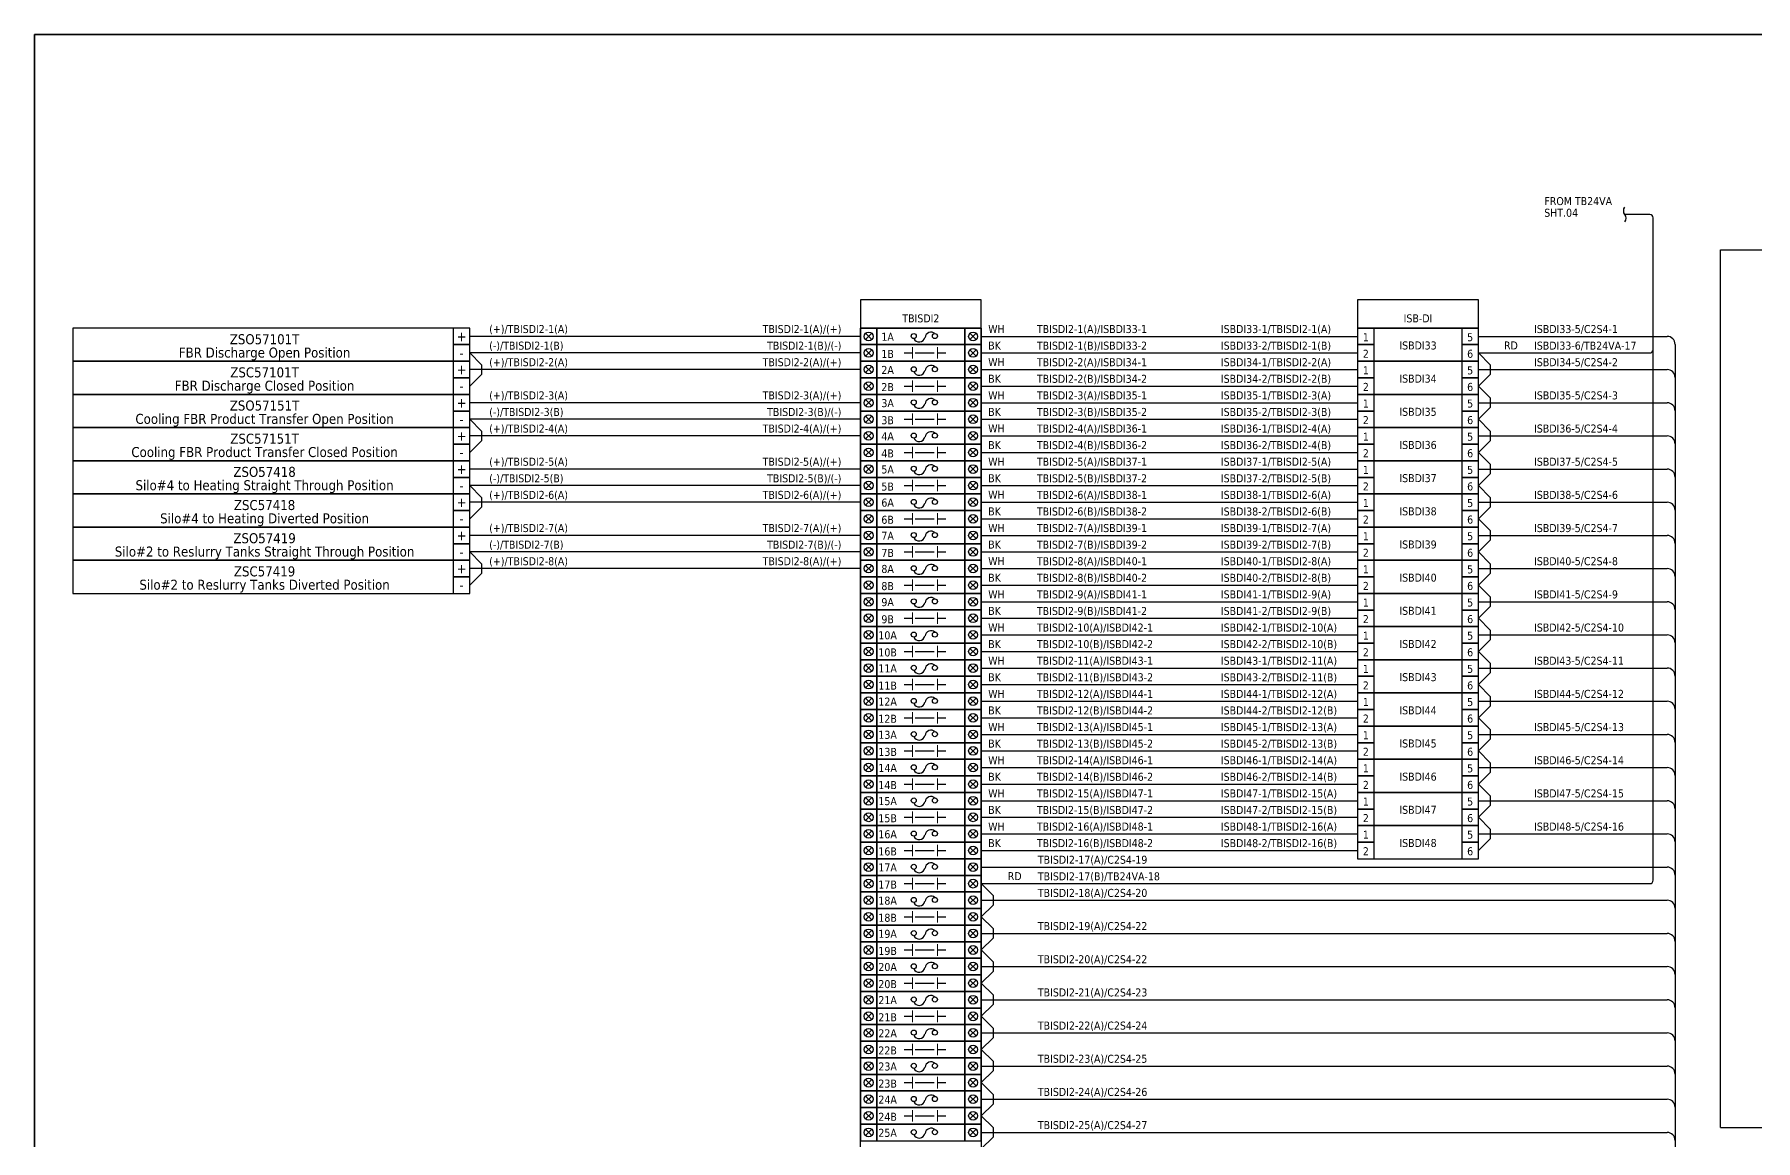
# Model space of a CAD drawing. Header units: millimetres. Extents: x 0 to 1792788, y -13 to 262234.
# Drawn here: x 792796 to 858367, y 118815 to 160934 of the extents above; entities that cross this region are included whole.
import ezdxf
from ezdxf.enums import TextEntityAlignment as Align

# ---------------------------------------------------------------- set-up
doc = ezdxf.new("R2010")
doc.units = ezdxf.units.MM
for name, color, linetype, lineweight in [('ASHADE', 7, 'Continuous', 25), ('HELPPOINT', 7, 'Continuous', 25), ('power', 7, 'Continuous', 25)]:
    doc.layers.add(name, color=color, linetype=linetype, lineweight=lineweight)
doc.styles.add('Tahoma', font='')
doc.styles.get('Tahoma').set_extended_font_data('Tahoma')

# ---------------------------------------------------------------- blocks, each defined once
blk = doc.blocks.new('TPA')
at = {"layer": 'HELPPOINT', "color": 4, "lineweight": 35, "ltscale": 25.4}
for p, q in [((14292753, 12749437), (14292753, 12827491)), ((14292753, 12827491), (14405128, 12827491)), ((14292753, 12749437), (14292753, 12827491)), ((14292753, 12827491), (14405128, 12827491))]:
    blk.add_line(p, q, dxfattribs=at)
blk = doc.blocks.new('ISBDI')
at = {"color": 2, "ltscale": 25.4}
for points in [[(15670445, 12592788), (15671077, 12592788), (15671077, 12593420), (15670445, 12593420)], [(15670445, 12592157), (15675051, 12592157), (15675051, 12593420), (15670445, 12593420)], [(15674420, 12592788), (15675051, 12592788), (15675051, 12593420), (15674420, 12593420)], [(15670445, 12592157), (15671077, 12592157), (15671077, 12592788), (15670445, 12592788)], [(15674420, 12592157), (15675051, 12592157), (15675051, 12592788), (15674420, 12592788)]]:
    blk.add_lwpolyline(points, close=True, dxfattribs=at)
at = {"color": 7, "style": 'Tahoma'}
for s, p in [('1', (15670761, 12593073)), ('5', (15674735, 12593073)), ('2', (15670761, 12592442)), ('6', (15674735, 12592442))]:
    blk.add_text(s, height=305, dxfattribs=at).set_placement(p, align=Align.MIDDLE_CENTER)

msp = doc.modelspace()

# ---------------------------------------------------------------- linework, layer by layer
at = {"color": 1, "ltscale": 25.4}
for p, q in [((854337, 154079), (853391, 154079)), ((854464, 128725), (854464, 153952)), ((824697, 149555), (824462, 149320)), ((824462, 149555), (824697, 149320)), ((828436, 149555), (828671, 149320)), ((828671, 149555), (828436, 149320)), ((824697, 148292), (824462, 148057)), ((824462, 148292), (824697, 148057)), ((828436, 148292), (828671, 148057)), ((828671, 148292), (828436, 148057)), ((847809, 148806), (848256, 148359)), ((847809, 148806), (854337, 148806)), ((848256, 148359), (848256, 147989)), ((847809, 147543), (848256, 147989)), ((847809, 147543), (848256, 147096)), ((824697, 147029), (824462, 146794)), ((824462, 147029), (824697, 146794)), ((828436, 147029), (828671, 146794)), ((828671, 147029), (828436, 146794)), ((848256, 147096), (848256, 146726)), ((847809, 146280), (848256, 146726)), ((847809, 146280), (848256, 145833)), ((824697, 145766), (824462, 145531)), ((824462, 145766), (824697, 145531)), ((828436, 145766), (828671, 145531)), ((828671, 145766), (828436, 145531)), ((848256, 145833), (848256, 145463)), ((847809, 145017), (848256, 145463)), ((847809, 145017), (848256, 144570)), ((824697, 144503), (824462, 144268)), ((824462, 144503), (824697, 144268)), ((828436, 144503), (828671, 144268)), ((828671, 144503), (828436, 144268)), ((848256, 144570), (848256, 144200)), ((847809, 143754), (848256, 144200)), ((847809, 143754), (848256, 143307)), ((824697, 143240), (824462, 143005)), ((824462, 143240), (824697, 143005)), ((828436, 143240), (828671, 143005)), ((828671, 143240), (828436, 143005)), ((848256, 143307), (848256, 142937)), ((847809, 142491), (848256, 142937)), ((847809, 142491), (848256, 142044)), ((824697, 141977), (824462, 141742)), ((824462, 141977), (824697, 141742)), ((828436, 141977), (828671, 141742)), ((828671, 141977), (828436, 141742)), ((847809, 141228), (848256, 141674)), ((848256, 142044), (848256, 141674)), ((847809, 141228), (848256, 140781)), ((824697, 140714), (824462, 140479)), ((824462, 140714), (824697, 140479)), ((828436, 140714), (828671, 140479)), ((828671, 140714), (828436, 140479)), ((847809, 139965), (848256, 140411)), ((848256, 140781), (848256, 140411)), ((847809, 139965), (848256, 139518)), ((824697, 139451), (824462, 139216)), ((824462, 139451), (824697, 139216)), ((828436, 139451), (828671, 139216)), ((828671, 139451), (828436, 139216)), ((847809, 138702), (848256, 139148)), ((848256, 139518), (848256, 139148)), ((847809, 138702), (848256, 138255)), ((824697, 138188), (824462, 137953)), ((824462, 138188), (824697, 137953)), ((828436, 138188), (828671, 137953)), ((828671, 138188), (828436, 137953)), ((847809, 137439), (848256, 137885)), ((848256, 138255), (848256, 137885)), ((847809, 137439), (848256, 136992)), ((824697, 136925), (824462, 136690)), ((824462, 136925), (824697, 136690)), ((828436, 136925), (828671, 136690)), ((828671, 136925), (828436, 136690)), ((847809, 136176), (848256, 136622)), ((848256, 136992), (848256, 136622)), ((847809, 136176), (848256, 135729)), ((824697, 135662), (824462, 135427)), ((824462, 135662), (824697, 135427)), ((828436, 135662), (828671, 135427)), ((828671, 135662), (828436, 135427)), ((847809, 134913), (848256, 135359)), ((848256, 135729), (848256, 135359)), ((847809, 134913), (848256, 134466)), ((848256, 134466), (848256, 134096)), ((824697, 134399), (824462, 134164)), ((824462, 134399), (824697, 134164)), ((828436, 134399), (828671, 134164)), ((828671, 134399), (828436, 134164)), ((847809, 133650), (848256, 134096)), ((824697, 133136), (824462, 132901)), ((824462, 133136), (824697, 132901)), ((828436, 133136), (828671, 132901)), ((828671, 133136), (828436, 132901)), ((847809, 133650), (848256, 133203)), ((848256, 133203), (848256, 132833)), ((847809, 132387), (848256, 132833)), ((824697, 131873), (824462, 131638)), ((824462, 131873), (824697, 131638)), ((828436, 131873), (828671, 131638)), ((828671, 131873), (828436, 131638)), ((847809, 132387), (848256, 131940)), ((848256, 131940), (848256, 131570)), ((847809, 131124), (848256, 131570)), ((824697, 130610), (824462, 130375)), ((824462, 130610), (824697, 130375)), ((828436, 130610), (828671, 130375)), ((828671, 130610), (828436, 130375)), ((847809, 131124), (848256, 130677)), ((848256, 130677), (848256, 130307)), ((847809, 129861), (848256, 130307)), ((824697, 129347), (824462, 129112)), ((824462, 129347), (824697, 129112)), ((828436, 129347), (828671, 129112)), ((828671, 129347), (828436, 129112)), ((828869, 128598), (829316, 128151)), ((828869, 128598), (854337, 128598)), ((824697, 128084), (824462, 127849)), ((824462, 128084), (824697, 127849)), ((828436, 128084), (828671, 127849)), ((828671, 128084), (828436, 127849)), ((829316, 128151), (829316, 127782)), ((828869, 127335), (829316, 127782)), ((828869, 127335), (829316, 126888)), ((824697, 126821), (824462, 126586)), ((824462, 126821), (824697, 126586)), ((828436, 126821), (828671, 126586)), ((828671, 126821), (828436, 126586)), ((829316, 126888), (829316, 126519)), ((828869, 126072), (829316, 126519)), ((828869, 126072), (829316, 125625)), ((824697, 125558), (824462, 125323)), ((824462, 125558), (824697, 125323)), ((828436, 125558), (828671, 125323)), ((828671, 125558), (828436, 125323)), ((828869, 124809), (829316, 125256)), ((829316, 125625), (829316, 125256)), ((828869, 124809), (829316, 124363)), ((824697, 124295), (824462, 124060)), ((824462, 124295), (824697, 124060)), ((828436, 124295), (828671, 124060)), ((828671, 124295), (828436, 124060)), ((828869, 123546), (829316, 123993)), ((829316, 124363), (829316, 123993)), ((828869, 123546), (829316, 123100)), ((824697, 123032), (824462, 122797)), ((824462, 123032), (824697, 122797)), ((828436, 123032), (828671, 122797)), ((828671, 123032), (828436, 122797)), ((828869, 122283), (829316, 122730)), ((829316, 123100), (829316, 122730)), ((828869, 122283), (829316, 121837)), ((824697, 121769), (824462, 121534)), ((824462, 121769), (824697, 121534)), ((828436, 121769), (828671, 121534)), ((828671, 121769), (828436, 121534)), ((828869, 121020), (829316, 121467)), ((829316, 121837), (829316, 121467)), ((828869, 121020), (829316, 120574)), ((824697, 120506), (824462, 120271)), ((824462, 120506), (824697, 120271)), ((828436, 120506), (828671, 120271)), ((828671, 120506), (828436, 120271)), ((828869, 119757), (829316, 120204)), ((829316, 120574), (829316, 120204)), ((828869, 119757), (829316, 119311)), ((824697, 119243), (824462, 119008)), ((824462, 119243), (824697, 119008)), ((828436, 119243), (828671, 119008)), ((828671, 119243), (828436, 119008)), ((828869, 118494), (829316, 118941)), ((829316, 119311), (829316, 118941))]:
    msp.add_line(p, q, dxfattribs=at)
at = {"color": 4, "ltscale": 25.4}
for p, q in [((824264, 149437), (809379, 149437)), ((828869, 149437), (843203, 149437)), ((847809, 149437), (854998, 149437)), ((855303, 149132), (855303, 107008)), ((824264, 148174), (809379, 148174)), ((828869, 148174), (843203, 148174)), ((847809, 148174), (854998, 148174)), ((824264, 146911), (809379, 146911)), ((828869, 146911), (843203, 146911)), ((847809, 146911), (854998, 146911)), ((824264, 145648), (809379, 145648)), ((828869, 145648), (843203, 145648)), ((847809, 145648), (854998, 145648)), ((824264, 144385), (809379, 144385)), ((828869, 144385), (843203, 144385)), ((847809, 144385), (854998, 144385)), ((824264, 143122), (809379, 143122)), ((828869, 143122), (843203, 143122)), ((847809, 143122), (854998, 143122)), ((824264, 141859), (809379, 141859)), ((828869, 141859), (843203, 141859)), ((847809, 141859), (854998, 141859)), ((824264, 140596), (809379, 140596)), ((828869, 140596), (843203, 140596)), ((847809, 140596), (854998, 140596)), ((828869, 139333), (843203, 139333)), ((847809, 139333), (854998, 139333)), ((828869, 138070), (843203, 138070)), ((847809, 138070), (854998, 138070)), ((828869, 136807), (843203, 136807)), ((847809, 136807), (854998, 136807)), ((828869, 135544), (843203, 135544)), ((847809, 135544), (854998, 135544)), ((828869, 134281), (843203, 134281)), ((847809, 134281), (854998, 134281)), ((828869, 133018), (843203, 133018)), ((847809, 133018), (854998, 133018)), ((828869, 131755), (843203, 131755)), ((847809, 131755), (854998, 131755)), ((828869, 130492), (843203, 130492)), ((847809, 130492), (854998, 130492)), ((828869, 129229), (854998, 129229)), ((828869, 127966), (854998, 127966)), ((828869, 126704), (854998, 126704)), ((828869, 125441), (854998, 125441)), ((828869, 124178), (854998, 124178)), ((828869, 122915), (854998, 122915)), ((828869, 121652), (854998, 121652)), ((828869, 120389), (854998, 120389)), ((828869, 119126), (854998, 119126))]:
    msp.add_line(p, q, dxfattribs=at)
at = {"color": 7, "ltscale": 25.4}
for p, q in [((824697, 148923), (824462, 148688)), ((824462, 148923), (824697, 148688)), ((828436, 148923), (828671, 148688)), ((828671, 148923), (828436, 148688)), ((824264, 148806), (809379, 148806)), ((809379, 148806), (809825, 148359)), ((809825, 148359), (809825, 147989)), ((825930, 148806), (826249, 148806)), ((826349, 148806), (827075, 148806)), ((827203, 148806), (827521, 148806)), ((828869, 148806), (843203, 148806)), ((809379, 147543), (809825, 147989)), ((824697, 147660), (824462, 147425)), ((824462, 147660), (824697, 147425)), ((825930, 147543), (826249, 147543)), ((826349, 147543), (827075, 147543)), ((827203, 147543), (827521, 147543)), ((828436, 147660), (828671, 147425)), ((828671, 147660), (828436, 147425)), ((828869, 147543), (843203, 147543)), ((824264, 146280), (809379, 146280)), ((809379, 146280), (809825, 145833)), ((824697, 146397), (824462, 146162)), ((824462, 146397), (824697, 146162)), ((825930, 146280), (826249, 146280)), ((826349, 146280), (827075, 146280)), ((827203, 146280), (827521, 146280)), ((828436, 146397), (828671, 146162)), ((828671, 146397), (828436, 146162)), ((828869, 146280), (843203, 146280)), ((809825, 145833), (809825, 145463)), ((809379, 145017), (809825, 145463)), ((824697, 145134), (824462, 144899)), ((824462, 145134), (824697, 144899)), ((825930, 145017), (826249, 145017)), ((826349, 145017), (827075, 145017)), ((827203, 145017), (827521, 145017)), ((828436, 145134), (828671, 144899)), ((828671, 145134), (828436, 144899)), ((828869, 145017), (843203, 145017)), ((824264, 143754), (809379, 143754)), ((809379, 143754), (809825, 143307)), ((824697, 143871), (824462, 143636)), ((824462, 143871), (824697, 143636)), ((825930, 143754), (826249, 143754)), ((826349, 143754), (827075, 143754)), ((827203, 143754), (827521, 143754)), ((828436, 143871), (828671, 143636)), ((828671, 143871), (828436, 143636)), ((828869, 143754), (843203, 143754)), ((809825, 143307), (809825, 142937)), ((809379, 142491), (809825, 142937)), ((824697, 142608), (824462, 142373)), ((824462, 142608), (824697, 142373)), ((825930, 142491), (826249, 142491)), ((826349, 142491), (827075, 142491)), ((827203, 142491), (827521, 142491)), ((828436, 142608), (828671, 142373)), ((828671, 142608), (828436, 142373)), ((828869, 142491), (843203, 142491)), ((824264, 141228), (809379, 141228)), ((809379, 141228), (809825, 140781)), ((824697, 141345), (824462, 141110)), ((824462, 141345), (824697, 141110)), ((825930, 141228), (826249, 141228)), ((826349, 141228), (827075, 141228)), ((827203, 141228), (827521, 141228)), ((828436, 141345), (828671, 141110)), ((828671, 141345), (828436, 141110)), ((828869, 141228), (843203, 141228)), ((809379, 139965), (809825, 140411)), ((809825, 140781), (809825, 140411)), ((824697, 140082), (824462, 139847)), ((824462, 140082), (824697, 139847)), ((825930, 139965), (826249, 139965)), ((826349, 139965), (827075, 139965)), ((827203, 139965), (827521, 139965)), ((828436, 140082), (828671, 139847)), ((828671, 140082), (828436, 139847)), ((828869, 139965), (843203, 139965)), ((824697, 138819), (824462, 138584)), ((824462, 138819), (824697, 138584)), ((825930, 138702), (826249, 138702)), ((826349, 138702), (827075, 138702)), ((827203, 138702), (827521, 138702)), ((828436, 138819), (828671, 138584)), ((828671, 138819), (828436, 138584)), ((828869, 138702), (843203, 138702)), ((824697, 137556), (824462, 137321)), ((824462, 137556), (824697, 137321)), ((825930, 137439), (826249, 137439)), ((826349, 137439), (827075, 137439)), ((827203, 137439), (827521, 137439)), ((828436, 137556), (828671, 137321)), ((828671, 137556), (828436, 137321)), ((828869, 137439), (843203, 137439)), ((824697, 136293), (824462, 136058)), ((824462, 136293), (824697, 136058)), ((825930, 136176), (826249, 136176)), ((826349, 136176), (827075, 136176)), ((827203, 136176), (827521, 136176)), ((828436, 136293), (828671, 136058)), ((828671, 136293), (828436, 136058)), ((828869, 136176), (843203, 136176)), ((824697, 135030), (824462, 134795)), ((824462, 135030), (824697, 134795)), ((825930, 134913), (826249, 134913)), ((826349, 134913), (827075, 134913)), ((827203, 134913), (827521, 134913)), ((828436, 135030), (828671, 134795)), ((828671, 135030), (828436, 134795)), ((828869, 134913), (843203, 134913)), ((824697, 133767), (824462, 133532)), ((824462, 133767), (824697, 133532)), ((828436, 133767), (828671, 133532)), ((828671, 133767), (828436, 133532)), ((825930, 133650), (826249, 133650)), ((826349, 133650), (827075, 133650)), ((827203, 133650), (827521, 133650)), ((828869, 133650), (843203, 133650)), ((824697, 132504), (824462, 132269)), ((824462, 132504), (824697, 132269)), ((828436, 132504), (828671, 132269)), ((828671, 132504), (828436, 132269)), ((825930, 132387), (826249, 132387)), ((826349, 132387), (827075, 132387)), ((827203, 132387), (827521, 132387)), ((828869, 132387), (843203, 132387)), ((824697, 131241), (824462, 131006)), ((824462, 131241), (824697, 131006)), ((828436, 131241), (828671, 131006)), ((828671, 131241), (828436, 131006)), ((825930, 131124), (826249, 131124)), ((826349, 131124), (827075, 131124)), ((827203, 131124), (827521, 131124)), ((828869, 131124), (843203, 131124)), ((824697, 129978), (824462, 129743)), ((824462, 129978), (824697, 129743)), ((825930, 129861), (826249, 129861)), ((826349, 129861), (827075, 129861)), ((827203, 129861), (827521, 129861)), ((828436, 129978), (828671, 129743)), ((828671, 129978), (828436, 129743)), ((828869, 129861), (843203, 129861)), ((824697, 128715), (824462, 128480)), ((824462, 128715), (824697, 128480)), ((825930, 128598), (826249, 128598)), ((826349, 128598), (827075, 128598)), ((827203, 128598), (827521, 128598)), ((828436, 128715), (828671, 128480)), ((828671, 128715), (828436, 128480)), ((824697, 127452), (824462, 127218)), ((824462, 127452), (824697, 127218)), ((825930, 127335), (826249, 127335)), ((826349, 127335), (827075, 127335)), ((827203, 127335), (827521, 127335)), ((828436, 127452), (828671, 127218)), ((828671, 127452), (828436, 127218)), ((824697, 126190), (824462, 125955)), ((824462, 126190), (824697, 125955)), ((825930, 126072), (826249, 126072)), ((826349, 126072), (827075, 126072)), ((827203, 126072), (827521, 126072)), ((828436, 126190), (828671, 125955)), ((828671, 126190), (828436, 125955)), ((824697, 124927), (824462, 124692)), ((824462, 124927), (824697, 124692)), ((825930, 124809), (826249, 124809)), ((826349, 124809), (827075, 124809)), ((827203, 124809), (827521, 124809)), ((828436, 124927), (828671, 124692)), ((828671, 124927), (828436, 124692)), ((824697, 123664), (824462, 123429)), ((824462, 123664), (824697, 123429)), ((825930, 123546), (826249, 123546)), ((826349, 123546), (827075, 123546)), ((827203, 123546), (827521, 123546)), ((828436, 123664), (828671, 123429)), ((828671, 123664), (828436, 123429)), ((824697, 122401), (824462, 122166)), ((824462, 122401), (824697, 122166)), ((825930, 122283), (826249, 122283)), ((826349, 122283), (827075, 122283)), ((827203, 122283), (827521, 122283)), ((828436, 122401), (828671, 122166)), ((828671, 122401), (828436, 122166)), ((824697, 121138), (824462, 120903)), ((824462, 121138), (824697, 120903)), ((825930, 121020), (826249, 121020)), ((826349, 121020), (827075, 121020)), ((827203, 121020), (827521, 121020)), ((828436, 121138), (828671, 120903)), ((828671, 121138), (828436, 120903)), ((824697, 119875), (824462, 119640)), ((824462, 119875), (824697, 119640)), ((825930, 119757), (826249, 119757)), ((826349, 119757), (827075, 119757)), ((827203, 119757), (827521, 119757)), ((828436, 119875), (828671, 119640)), ((828671, 119875), (828436, 119640))]:
    msp.add_line(p, q, dxfattribs=at)
at = {"color": 7, "lineweight": 9, "ltscale": 25.4}
for p, q in [((826249, 148589), (826249, 149022)), ((827203, 148589), (827203, 149022)), ((826249, 147326), (826249, 147759)), ((827203, 147326), (827203, 147759)), ((826249, 146063), (826249, 146496)), ((827203, 146063), (827203, 146496)), ((826249, 144800), (826249, 145233)), ((827203, 144800), (827203, 145233)), ((826249, 143537), (826249, 143970)), ((827203, 143537), (827203, 143970)), ((826249, 142274), (826249, 142707)), ((827203, 142274), (827203, 142707)), ((826249, 141011), (826249, 141444)), ((827203, 141011), (827203, 141444)), ((826249, 139748), (826249, 140181)), ((827203, 139748), (827203, 140181)), ((826249, 138485), (826249, 138919)), ((827203, 138485), (827203, 138919)), ((826249, 137222), (826249, 137656)), ((827203, 137222), (827203, 137656)), ((826249, 135959), (826249, 136393)), ((827203, 135959), (827203, 136393)), ((826249, 134696), (826249, 135130)), ((827203, 134696), (827203, 135130)), ((826249, 133433), (826249, 133867)), ((827203, 133433), (827203, 133867)), ((826249, 132170), (826249, 132604)), ((827203, 132170), (827203, 132604)), ((826249, 130907), (826249, 131341)), ((827203, 130907), (827203, 131341)), ((826249, 129644), (826249, 130078)), ((827203, 129644), (827203, 130078)), ((826249, 128381), (826249, 128815)), ((827203, 128381), (827203, 128815)), ((826249, 127118), (826249, 127552)), ((827203, 127118), (827203, 127552)), ((826249, 125855), (826249, 126289)), ((827203, 125855), (827203, 126289)), ((826249, 124592), (826249, 125026)), ((827203, 124592), (827203, 125026)), ((826249, 123329), (826249, 123763)), ((827203, 123329), (827203, 123763)), ((826249, 122066), (826249, 122500)), ((827203, 122066), (827203, 122500)), ((826249, 120803), (826249, 121237)), ((827203, 120803), (827203, 121237)), ((826249, 119540), (826249, 119974)), ((827203, 119540), (827203, 119974))]:
    msp.add_line(p, q, dxfattribs=at)
at = {"color": 1, "ltscale": 25.4}
msp.add_lwpolyline([(853391, 153797, 0.351), (853391, 154079, -0.351), (853391, 154360, 2.081666)], format="xyb", dxfattribs=at)
at = {"color": 4, "ltscale": 25.4}
for points in [[(824264, 149753), (828869, 149753), (828869, 150832), (824264, 150832)], [(843203, 149753), (847809, 149753), (847809, 150832), (843203, 150832)]]:
    msp.add_lwpolyline(points, close=True, dxfattribs=at)
at = {"color": 2, "ltscale": 25.4}
for points in [[(794258, 148490), (809379, 148490), (809379, 149753), (794258, 149753)], [(794258, 147227), (809379, 147227), (809379, 148490), (794258, 148490)], [(794258, 145964), (809379, 145964), (809379, 147227), (794258, 147227)], [(794258, 144701), (809379, 144701), (809379, 145964), (794258, 145964)], [(794258, 143438), (809379, 143438), (809379, 144701), (794258, 144701)], [(794258, 142175), (809379, 142175), (809379, 143438), (794258, 143438)], [(794258, 140912), (809379, 140912), (809379, 142175), (794258, 142175)], [(794258, 139649), (809379, 139649), (809379, 140912), (794258, 140912)]]:
    msp.add_lwpolyline(points, close=True, dxfattribs=at)
at = {"color": 1, "ltscale": 25.4}
for points in [[(808747, 149121), (809379, 149121), (809379, 149753), (808747, 149753)], [(824264, 149121), (824895, 149121), (824895, 149753), (824264, 149753)], [(824895, 149121), (828238, 149121), (828238, 149753), (824895, 149753)], [(828238, 149121), (828869, 149121), (828869, 149753), (828238, 149753)], [(808747, 147858), (809379, 147858), (809379, 148490), (808747, 148490)], [(824264, 147858), (824895, 147858), (824895, 148490), (824264, 148490)], [(824895, 147858), (828238, 147858), (828238, 148490), (824895, 148490)], [(828238, 147858), (828869, 147858), (828869, 148490), (828238, 148490)], [(808747, 146595), (809379, 146595), (809379, 147227), (808747, 147227)], [(824264, 146595), (824895, 146595), (824895, 147227), (824264, 147227)], [(824895, 146595), (828238, 146595), (828238, 147227), (824895, 147227)], [(828238, 146595), (828869, 146595), (828869, 147227), (828238, 147227)], [(808747, 145332), (809379, 145332), (809379, 145964), (808747, 145964)], [(824264, 145332), (824895, 145332), (824895, 145964), (824264, 145964)], [(824895, 145332), (828238, 145332), (828238, 145964), (824895, 145964)], [(828238, 145332), (828869, 145332), (828869, 145964), (828238, 145964)], [(808747, 144069), (809379, 144069), (809379, 144701), (808747, 144701)], [(824264, 144069), (824895, 144069), (824895, 144701), (824264, 144701)], [(824895, 144069), (828238, 144069), (828238, 144701), (824895, 144701)], [(828238, 144069), (828869, 144069), (828869, 144701), (828238, 144701)], [(808747, 142806), (809379, 142806), (809379, 143438), (808747, 143438)], [(824264, 142806), (824895, 142806), (824895, 143438), (824264, 143438)], [(824895, 142806), (828238, 142806), (828238, 143438), (824895, 143438)], [(828238, 142806), (828869, 142806), (828869, 143438), (828238, 143438)], [(808747, 141543), (809379, 141543), (809379, 142175), (808747, 142175)], [(824264, 141543), (824895, 141543), (824895, 142175), (824264, 142175)], [(824895, 141543), (828238, 141543), (828238, 142175), (824895, 142175)], [(828238, 141543), (828869, 141543), (828869, 142175), (828238, 142175)], [(808747, 140281), (809379, 140281), (809379, 140912), (808747, 140912)], [(824264, 140281), (824895, 140281), (824895, 140912), (824264, 140912)], [(824895, 140281), (828238, 140281), (828238, 140912), (824895, 140912)], [(828238, 140281), (828869, 140281), (828869, 140912), (828238, 140912)], [(824264, 139018), (824895, 139018), (824895, 139649), (824264, 139649)], [(824895, 139018), (828238, 139018), (828238, 139649), (824895, 139649)], [(828238, 139018), (828869, 139018), (828869, 139649), (828238, 139649)], [(824264, 137755), (824895, 137755), (824895, 138386), (824264, 138386)], [(824895, 137755), (828238, 137755), (828238, 138386), (824895, 138386)], [(828238, 137755), (828869, 137755), (828869, 138386), (828238, 138386)], [(824264, 136492), (824895, 136492), (824895, 137123), (824264, 137123)], [(824895, 136492), (828238, 136492), (828238, 137123), (824895, 137123)], [(828238, 136492), (828869, 136492), (828869, 137123), (828238, 137123)], [(824264, 135229), (824895, 135229), (824895, 135860), (824264, 135860)], [(824895, 135229), (828238, 135229), (828238, 135860), (824895, 135860)], [(828238, 135229), (828869, 135229), (828869, 135860), (828238, 135860)], [(824264, 133966), (824895, 133966), (824895, 134597), (824264, 134597)], [(824895, 133966), (828238, 133966), (828238, 134597), (824895, 134597)], [(828238, 133966), (828869, 133966), (828869, 134597), (828238, 134597)], [(824264, 132703), (824895, 132703), (824895, 133334), (824264, 133334)], [(824895, 132703), (828238, 132703), (828238, 133334), (824895, 133334)], [(828238, 132703), (828869, 132703), (828869, 133334), (828238, 133334)], [(824264, 131440), (824895, 131440), (824895, 132071), (824264, 132071)], [(824895, 131440), (828238, 131440), (828238, 132071), (824895, 132071)], [(828238, 131440), (828869, 131440), (828869, 132071), (828238, 132071)], [(824264, 130177), (824895, 130177), (824895, 130808), (824264, 130808)], [(824895, 130177), (828238, 130177), (828238, 130808), (824895, 130808)], [(828238, 130177), (828869, 130177), (828869, 130808), (828238, 130808)], [(824264, 128914), (824895, 128914), (824895, 129545), (824264, 129545)], [(824895, 128914), (828238, 128914), (828238, 129545), (824895, 129545)], [(828238, 128914), (828869, 128914), (828869, 129545), (828238, 129545)], [(824264, 127651), (824895, 127651), (824895, 128282), (824264, 128282)], [(824895, 127651), (828238, 127651), (828238, 128282), (824895, 128282)], [(828238, 127651), (828869, 127651), (828869, 128282), (828238, 128282)], [(824264, 126388), (824895, 126388), (824895, 127019), (824264, 127019)], [(824895, 126388), (828238, 126388), (828238, 127019), (824895, 127019)], [(828238, 126388), (828869, 126388), (828869, 127019), (828238, 127019)], [(824264, 125125), (824895, 125125), (824895, 125756), (824264, 125756)], [(824895, 125125), (828238, 125125), (828238, 125756), (824895, 125756)], [(828238, 125125), (828869, 125125), (828869, 125756), (828238, 125756)], [(824264, 123862), (824895, 123862), (824895, 124493), (824264, 124493)], [(824895, 123862), (828238, 123862), (828238, 124493), (824895, 124493)], [(828238, 123862), (828869, 123862), (828869, 124493), (828238, 124493)], [(824264, 122599), (824895, 122599), (824895, 123230), (824264, 123230)], [(824895, 122599), (828238, 122599), (828238, 123230), (824895, 123230)], [(828238, 122599), (828869, 122599), (828869, 123230), (828238, 123230)], [(824264, 121336), (824895, 121336), (824895, 121967), (824264, 121967)], [(824895, 121336), (828238, 121336), (828238, 121967), (824895, 121967)], [(828238, 121336), (828869, 121336), (828869, 121967), (828238, 121967)], [(824264, 120073), (824895, 120073), (824895, 120704), (824264, 120704)], [(824895, 120073), (828238, 120073), (828238, 120704), (824895, 120704)], [(828238, 120073), (828869, 120073), (828869, 120704), (828238, 120704)], [(824264, 118810), (824895, 118810), (824895, 119441), (824264, 119441)], [(824895, 118810), (828238, 118810), (828238, 119441), (824895, 119441)], [(828238, 118810), (828869, 118810), (828869, 119441), (828238, 119441)]]:
    msp.add_lwpolyline(points, close=True, dxfattribs=at)
at = {"color": 7, "lineweight": 30, "ltscale": 25.4}
for points in [[(824264, 149753), (828869, 149753), (828869, 148490), (824264, 148490), (824264, 149753)], [(824264, 148490), (828869, 148490), (828869, 147227), (824264, 147227), (824264, 148490)], [(824264, 147227), (828869, 147227), (828869, 145964), (824264, 145964), (824264, 147227)], [(824264, 145964), (828869, 145964), (828869, 144701), (824264, 144701), (824264, 145964)], [(824264, 144701), (828869, 144701), (828869, 143438), (824264, 143438), (824264, 144701)], [(824264, 143438), (828869, 143438), (828869, 142175), (824264, 142175), (824264, 143438)], [(824264, 142175), (828869, 142175), (828869, 140912), (824264, 140912), (824264, 142175)], [(824264, 140912), (828869, 140912), (828869, 139649), (824264, 139649), (824264, 140912)], [(824264, 139649), (828869, 139649), (828869, 138386), (824264, 138386), (824264, 139649)], [(824264, 138386), (828869, 138386), (828869, 137123), (824264, 137123), (824264, 138386)], [(824264, 137123), (828869, 137123), (828869, 135860), (824264, 135860), (824264, 137123)], [(824264, 135860), (828869, 135860), (828869, 134597), (824264, 134597), (824264, 135860)], [(824264, 134597), (828869, 134597), (828869, 133334), (824264, 133334), (824264, 134597)], [(824264, 133334), (828869, 133334), (828869, 132071), (824264, 132071), (824264, 133334)], [(824264, 132071), (828869, 132071), (828869, 130808), (824264, 130808), (824264, 132071)], [(824264, 130808), (828869, 130808), (828869, 129545), (824264, 129545), (824264, 130808)], [(824264, 129545), (828869, 129545), (828869, 128282), (824264, 128282), (824264, 129545)], [(824264, 128282), (828869, 128282), (828869, 127019), (824264, 127019), (824264, 128282)], [(824264, 127019), (828869, 127019), (828869, 125756), (824264, 125756), (824264, 127019)], [(824264, 125756), (828869, 125756), (828869, 124493), (824264, 124493), (824264, 125756)], [(824264, 124493), (828869, 124493), (828869, 123230), (824264, 123230), (824264, 124493)], [(824264, 123230), (828869, 123230), (828869, 121967), (824264, 121967), (824264, 123230)], [(824264, 121967), (828869, 121967), (828869, 120704), (824264, 120704), (824264, 121967)], [(824264, 120704), (828869, 120704), (828869, 119441), (824264, 119441), (824264, 120704)], [(824264, 119441), (828869, 119441), (828869, 118178), (824264, 118178), (824264, 119441)]]:
    msp.add_lwpolyline(points, dxfattribs=at)
at = {"color": 7, "ltscale": 25.4}
for points in [[(808747, 148490), (809379, 148490), (809379, 149121), (808747, 149121)], [(824264, 148490), (824895, 148490), (824895, 149121), (824264, 149121)], [(824895, 148490), (828238, 148490), (828238, 149121), (824895, 149121)], [(828238, 148490), (828869, 148490), (828869, 149121), (828238, 149121)], [(808747, 147227), (809379, 147227), (809379, 147858), (808747, 147858)], [(824264, 147227), (824895, 147227), (824895, 147858), (824264, 147858)], [(824895, 147227), (828238, 147227), (828238, 147858), (824895, 147858)], [(828238, 147227), (828869, 147227), (828869, 147858), (828238, 147858)], [(808747, 145964), (809379, 145964), (809379, 146595), (808747, 146595)], [(824264, 145964), (824895, 145964), (824895, 146595), (824264, 146595)], [(824895, 145964), (828238, 145964), (828238, 146595), (824895, 146595)], [(828238, 145964), (828869, 145964), (828869, 146595), (828238, 146595)], [(808747, 144701), (809379, 144701), (809379, 145332), (808747, 145332)], [(824264, 144701), (824895, 144701), (824895, 145332), (824264, 145332)], [(824895, 144701), (828238, 144701), (828238, 145332), (824895, 145332)], [(828238, 144701), (828869, 144701), (828869, 145332), (828238, 145332)], [(808747, 143438), (809379, 143438), (809379, 144069), (808747, 144069)], [(824264, 143438), (824895, 143438), (824895, 144069), (824264, 144069)], [(824895, 143438), (828238, 143438), (828238, 144069), (824895, 144069)], [(828238, 143438), (828869, 143438), (828869, 144069), (828238, 144069)], [(808747, 142175), (809379, 142175), (809379, 142806), (808747, 142806)], [(824264, 142175), (824895, 142175), (824895, 142806), (824264, 142806)], [(824895, 142175), (828238, 142175), (828238, 142806), (824895, 142806)], [(828238, 142175), (828869, 142175), (828869, 142806), (828238, 142806)], [(808747, 140912), (809379, 140912), (809379, 141543), (808747, 141543)], [(824264, 140912), (824895, 140912), (824895, 141543), (824264, 141543)], [(824895, 140912), (828238, 140912), (828238, 141543), (824895, 141543)], [(828238, 140912), (828869, 140912), (828869, 141543), (828238, 141543)], [(808747, 139649), (809379, 139649), (809379, 140281), (808747, 140281)], [(824264, 139649), (824895, 139649), (824895, 140281), (824264, 140281)], [(824895, 139649), (828238, 139649), (828238, 140281), (824895, 140281)], [(828238, 139649), (828869, 139649), (828869, 140281), (828238, 140281)], [(824264, 138386), (824895, 138386), (824895, 139018), (824264, 139018)], [(824895, 138386), (828238, 138386), (828238, 139018), (824895, 139018)], [(828238, 138386), (828869, 138386), (828869, 139018), (828238, 139018)], [(824264, 137123), (824895, 137123), (824895, 137755), (824264, 137755)], [(824895, 137123), (828238, 137123), (828238, 137755), (824895, 137755)], [(828238, 137123), (828869, 137123), (828869, 137755), (828238, 137755)], [(824264, 135860), (824895, 135860), (824895, 136492), (824264, 136492)], [(824895, 135860), (828238, 135860), (828238, 136492), (824895, 136492)], [(828238, 135860), (828869, 135860), (828869, 136492), (828238, 136492)], [(824264, 134597), (824895, 134597), (824895, 135229), (824264, 135229)], [(824895, 134597), (828238, 134597), (828238, 135229), (824895, 135229)], [(828238, 134597), (828869, 134597), (828869, 135229), (828238, 135229)], [(824264, 133334), (824895, 133334), (824895, 133966), (824264, 133966)], [(824895, 133334), (828238, 133334), (828238, 133966), (824895, 133966)], [(828238, 133334), (828869, 133334), (828869, 133966), (828238, 133966)], [(824264, 132071), (824895, 132071), (824895, 132703), (824264, 132703)], [(824895, 132071), (828238, 132071), (828238, 132703), (824895, 132703)], [(828238, 132071), (828869, 132071), (828869, 132703), (828238, 132703)], [(824264, 130808), (824895, 130808), (824895, 131440), (824264, 131440)], [(824895, 130808), (828238, 130808), (828238, 131440), (824895, 131440)], [(828238, 130808), (828869, 130808), (828869, 131440), (828238, 131440)], [(824264, 129545), (824895, 129545), (824895, 130177), (824264, 130177)], [(824895, 129545), (828238, 129545), (828238, 130177), (824895, 130177)], [(828238, 129545), (828869, 129545), (828869, 130177), (828238, 130177)], [(824264, 128282), (824895, 128282), (824895, 128914), (824264, 128914)], [(824895, 128282), (828238, 128282), (828238, 128914), (824895, 128914)], [(828238, 128282), (828869, 128282), (828869, 128914), (828238, 128914)], [(824264, 127019), (824895, 127019), (824895, 127651), (824264, 127651)], [(824895, 127019), (828238, 127019), (828238, 127651), (824895, 127651)], [(828238, 127019), (828869, 127019), (828869, 127651), (828238, 127651)], [(824264, 125756), (824895, 125756), (824895, 126388), (824264, 126388)], [(824895, 125756), (828238, 125756), (828238, 126388), (824895, 126388)], [(828238, 125756), (828869, 125756), (828869, 126388), (828238, 126388)], [(824264, 124493), (824895, 124493), (824895, 125125), (824264, 125125)], [(824895, 124493), (828238, 124493), (828238, 125125), (824895, 125125)], [(828238, 124493), (828869, 124493), (828869, 125125), (828238, 125125)], [(824264, 123230), (824895, 123230), (824895, 123862), (824264, 123862)], [(824895, 123230), (828238, 123230), (828238, 123862), (824895, 123862)], [(828238, 123230), (828869, 123230), (828869, 123862), (828238, 123862)], [(824264, 121967), (824895, 121967), (824895, 122599), (824264, 122599)], [(824895, 121967), (828238, 121967), (828238, 122599), (824895, 122599)], [(828238, 121967), (828869, 121967), (828869, 122599), (828238, 122599)], [(824264, 120704), (824895, 120704), (824895, 121336), (824264, 121336)], [(824895, 120704), (828238, 120704), (828238, 121336), (824895, 121336)], [(828238, 120704), (828869, 120704), (828869, 121336), (828238, 121336)], [(824264, 119441), (824895, 119441), (824895, 120073), (824264, 120073)], [(824895, 119441), (828238, 119441), (828238, 120073), (824895, 120073)], [(828238, 119441), (828869, 119441), (828869, 120073), (828238, 120073)]]:
    msp.add_lwpolyline(points, close=True, dxfattribs=at)
at = {"color": 1, "ltscale": 25.4}
for centre in [(824579, 149437), (828554, 149437), (824579, 148174), (828554, 148174), (824579, 146911), (828554, 146911), (824579, 145648), (828554, 145648), (824579, 144385), (828554, 144385), (824579, 143122), (828554, 143122), (824579, 141859), (828554, 141859), (824579, 140596), (828554, 140596), (824579, 139333), (828554, 139333), (824579, 138070), (828554, 138070), (824579, 136807), (828554, 136807), (824579, 135544), (828554, 135544), (824579, 134281), (828554, 134281), (824579, 133018), (828554, 133018), (824579, 131755), (828554, 131755), (824579, 130492), (828554, 130492), (824579, 129229), (828554, 129229), (824579, 127966), (828554, 127966), (824579, 126704), (828554, 126704), (824579, 125441), (828554, 125441), (824579, 124178), (828554, 124178), (824579, 122915), (828554, 122915), (824579, 121652), (828554, 121652), (824579, 120389), (828554, 120389), (824579, 119126), (828554, 119126)]:
    msp.add_circle(centre, 166, dxfattribs=at)
at = {"color": 7, "ltscale": 25.4}
for centre in [(824579, 148806), (828554, 148806), (824579, 147543), (828554, 147543), (824579, 146280), (828554, 146280), (824579, 145017), (828554, 145017), (824579, 143754), (828554, 143754), (824579, 142491), (828554, 142491), (824579, 141228), (828554, 141228), (824579, 139965), (828554, 139965), (824579, 138702), (828554, 138702), (824579, 137439), (828554, 137439), (824579, 136176), (828554, 136176), (824579, 134913), (828554, 134913), (824579, 133650), (828554, 133650), (824579, 132387), (828554, 132387), (824579, 131124), (828554, 131124), (824579, 129861), (828554, 129861), (824579, 128598), (828554, 128598), (824579, 127335), (828554, 127335), (824579, 126072), (828554, 126072), (824579, 124809), (828554, 124809), (824579, 123546), (828554, 123546), (824579, 122283), (828554, 122283), (824579, 121020), (828554, 121020), (824579, 119757), (828554, 119757)]:
    msp.add_circle(centre, 166, dxfattribs=at)
at = {"color": 1, "ltscale": 25.4}
for centre, start, end in [((854337, 153952), 0, 90), ((854337, 148933), 270, 0), ((854337, 128725), 270, 0)]:
    msp.add_arc(centre, 127, start, end, dxfattribs=at)
at = {"color": 4, "ltscale": 25.4}
for centre in [(854998, 149132), (854998, 147869), (854998, 146606), (854998, 145343), (854998, 144080), (854998, 142817), (854998, 141554), (854998, 140291), (854998, 139028), (854998, 137766), (854998, 136503), (854998, 135240), (854998, 133977), (854998, 132714), (854998, 131451), (854998, 130188), (854998, 128925), (854998, 127662), (854998, 126399), (854998, 125136), (854998, 123873), (854998, 122610), (854998, 121347), (854998, 120084), (854998, 118821)]:
    msp.add_arc(centre, 305, 0, 90, dxfattribs=at)
at = {"layer": 'ASHADE', "color": 2, "linetype": 'Continuous', "ltscale": 4762.5}
for p, q in [((857032, 119309), (857032, 152738)), ((857032, 152738), (887148, 152738)), ((857032, 119309), (887148, 119309))]:
    msp.add_line(p, q, dxfattribs=at)
at = {"layer": 'power', "color": 1, "ltscale": 25.4}
for centre in [(826294, 149447), (827104, 149447), (826294, 148184), (827104, 148184), (826294, 146921), (827104, 146921), (826294, 145658), (827104, 145658), (826294, 144395), (827104, 144395), (826294, 143132), (827104, 143132), (826294, 141869), (827104, 141869), (826294, 140606), (827104, 140606), (826294, 139343), (827104, 139343), (826294, 138080), (827104, 138080), (826294, 136817), (827104, 136817), (826294, 135554), (827104, 135554), (826294, 134291), (827104, 134291), (826294, 133028), (827104, 133028), (826294, 131765), (827104, 131765), (826294, 130502), (827104, 130502), (826294, 129239), (827104, 129239), (826294, 127976), (827104, 127976), (826294, 126713), (827104, 126713), (826294, 125450), (827104, 125450), (826294, 124187), (827104, 124187), (826294, 122924), (827104, 122924), (826294, 121661), (827104, 121661), (826294, 120398), (827104, 120398), (826294, 119135), (827104, 119135)]:
    msp.add_circle(centre, 96.7, dxfattribs=at)
for centre, radius, start, end in [((826957, 149361), 235, 51.13092, 171.32538), ((826501, 149452), 230, 206.16337, 346.03827), ((826957, 148098), 235, 51.13092, 171.32538), ((826501, 148189), 230, 206.16337, 346.03827), ((826957, 146835), 235, 51.13092, 171.32538), ((826501, 146926), 230, 206.16337, 346.03827), ((826501, 145663), 230, 206.16337, 346.03827), ((826957, 145572), 235, 51.13092, 171.32538), ((826501, 144400), 230, 206.16337, 346.03827), ((826957, 144309), 235, 51.13092, 171.32538), ((826501, 143137), 230, 206.16337, 346.03827), ((826957, 143046), 235, 51.13092, 171.32538), ((826501, 141874), 230, 206.16337, 346.03827), ((826957, 141783), 235, 51.13092, 171.32538), ((826501, 140611), 230, 206.16337, 346.03827), ((826957, 140520), 235, 51.13092, 171.32538), ((826501, 139348), 230, 206.16337, 346.03827), ((826957, 139257), 235, 51.13092, 171.32538), ((826501, 138085), 230, 206.16337, 346.03827), ((826957, 137994), 235, 51.13092, 171.32538), ((826501, 136822), 230, 206.16337, 346.03827), ((826957, 136731), 235, 51.13092, 171.32538), ((826501, 135559), 230, 206.16337, 346.03827), ((826957, 135468), 235, 51.13092, 171.32538), ((826957, 134205), 235, 51.13092, 171.32538), ((826501, 134296), 230, 206.16337, 346.03827), ((826957, 132942), 235, 51.13092, 171.32538), ((826501, 133033), 230, 206.16337, 346.03827), ((826957, 131679), 235, 51.13092, 171.32538), ((826501, 131770), 230, 206.16337, 346.03827), ((826957, 130416), 235, 51.13092, 171.32538), ((826501, 130507), 230, 206.16337, 346.03827), ((826501, 129244), 230, 206.16337, 346.03827), ((826957, 129153), 235, 51.13092, 171.32538), ((826501, 127981), 230, 206.16337, 346.03827), ((826957, 127890), 235, 51.13092, 171.32538), ((826501, 126718), 230, 206.16337, 346.03827), ((826957, 126627), 235, 51.13092, 171.32538), ((826501, 125455), 230, 206.16337, 346.03827), ((826957, 125364), 235, 51.13092, 171.32538), ((826501, 124192), 230, 206.16337, 346.03827), ((826957, 124101), 235, 51.13092, 171.32538), ((826501, 122929), 230, 206.16337, 346.03827), ((826957, 122838), 235, 51.13092, 171.32538), ((826501, 121666), 230, 206.16337, 346.03827), ((826957, 121575), 235, 51.13092, 171.32538), ((826501, 120403), 230, 206.16337, 346.03827), ((826957, 120312), 235, 51.13092, 171.32538), ((826501, 119140), 230, 206.16337, 346.03827), ((826957, 119049), 235, 51.13092, 171.32538)]:
    msp.add_arc(centre, radius, start, end, dxfattribs=at)

# ---------------------------------------------------------------- block references
at = {"xscale": 0.8800000000046566, "yscale": 0.8800000000046566, "zscale": 0.8800000000046566}
msp.add_blockref('TPA', (-11784826, -11127258), dxfattribs=at)
for p in [(-14827242, -12443667), (-14827242, -12444930), (-14827242, -12446193), (-14827242, -12447456), (-14827242, -12448719), (-14827242, -12449982), (-14827242, -12451245), (-14827242, -12452508), (-14827242, -12453771), (-14827242, -12455034), (-14827242, -12456296), (-14827242, -12457559), (-14827242, -12458822), (-14827242, -12460085), (-14827242, -12461348), (-14827242, -12462611)]:
    msp.add_blockref('ISBDI', p)

# ---------------------------------------------------------------- texts
at = {"color": 1, "style": 'Tahoma'}
for s, p in [('SHT.04', (850315, 153992)), ('FROM TB24VA', (850320, 154436)), ('RD', (848782, 148939)), ('ISBDI33-6/TB24VA-17', (849927, 148932)), ('RD', (829878, 128731)), ('TBISDI2-17(B)/TB24VA-18', (831023, 128725))]:
    msp.add_text(s, height=304.8, dxfattribs=at).set_placement(p)
at = {"color": 4, "style": 'Tahoma'}
for s, height, p in [('TBISDI2', 304.8, (826567, 150123)), ('ISB-DI', 304.8, (845506, 150123)), ('ZSO57101T', 381, (801564, 149329)), ('FBR Discharge Open Position', 381, (801564, 148821)), ('ZSC57101T', 381, (801564, 148067)), ('FBR Discharge Closed Position', 381, (801564, 147559)), ('ZSO57151T', 381, (801564, 146804)), ('Cooling FBR Product Transfer Open Position', 381, (801564, 146296)), ('ZSC57151T', 381, (801564, 145541)), ('Cooling FBR Product Transfer Closed Position', 381, (801564, 145033)), ('ZSO57418', 381, (801564, 144278)), ('Silo#4 to Heating Straight Through Position', 381, (801564, 143770)), ('ZSC57418', 381, (801564, 143015)), ('Silo#4 to Heating Diverted Position', 381, (801564, 142507)), ('ZSO57419', 381, (801564, 141752)), ('Silo#2 to Reslurry Tanks Straight Through Position', 381, (801564, 141244)), ('ZSC57419', 381, (801564, 140489)), ('Silo#2 to Reslurry Tanks Diverted Position', 381, (801564, 139981))]:
    msp.add_text(s, height=height, dxfattribs=at).set_placement(p, align=Align.MIDDLE_CENTER)
for s, p in [('(+)/TBISDI2-1(A)', (810123, 149564)), ('WH', (829133, 149566)), ('TBISDI2-1(A)/ISBDI33-1', (830987, 149564)), ('ISBDI33-1/TBISDI2-1(A)', (837996, 149564)), ('ISBDI33-5/C2S4-1', (849927, 149564)), ('(+)/TBISDI2-2(A)', (810123, 148301)), ('WH', (829133, 148303)), ('TBISDI2-2(A)/ISBDI34-1', (830987, 148301)), ('ISBDI34-1/TBISDI2-2(A)', (837996, 148301)), ('ISBDI34-5/C2S4-2', (849927, 148301)), ('(+)/TBISDI2-3(A)', (810123, 147038)), ('WH', (829133, 147040)), ('TBISDI2-3(A)/ISBDI35-1', (830987, 147038)), ('ISBDI35-1/TBISDI2-3(A)', (837996, 147038)), ('ISBDI35-5/C2S4-3', (849927, 147038)), ('(+)/TBISDI2-4(A)', (810123, 145775)), ('WH', (829133, 145777)), ('TBISDI2-4(A)/ISBDI36-1', (830987, 145775)), ('ISBDI36-1/TBISDI2-4(A)', (837996, 145775)), ('ISBDI36-5/C2S4-4', (849927, 145775)), ('(+)/TBISDI2-5(A)', (810123, 144512)), ('WH', (829133, 144514)), ('TBISDI2-5(A)/ISBDI37-1', (830987, 144512)), ('ISBDI37-1/TBISDI2-5(A)', (837996, 144512)), ('ISBDI37-5/C2S4-5', (849927, 144512)), ('(+)/TBISDI2-6(A)', (810123, 143249)), ('WH', (829133, 143251)), ('TBISDI2-6(A)/ISBDI38-1', (830987, 143249)), ('ISBDI38-1/TBISDI2-6(A)', (837996, 143249)), ('ISBDI38-5/C2S4-6', (849927, 143249)), ('(+)/TBISDI2-7(A)', (810123, 141986)), ('WH', (829133, 141988)), ('TBISDI2-7(A)/ISBDI39-1', (830987, 141986)), ('ISBDI39-1/TBISDI2-7(A)', (837996, 141986)), ('ISBDI39-5/C2S4-7', (849927, 141986)), ('(+)/TBISDI2-8(A)', (810123, 140723)), ('WH', (829133, 140725)), ('TBISDI2-8(A)/ISBDI40-1', (830987, 140723)), ('ISBDI40-1/TBISDI2-8(A)', (837996, 140723)), ('ISBDI40-5/C2S4-8', (849927, 140723)), ('WH', (829133, 139462)), ('TBISDI2-9(A)/ISBDI41-1', (830987, 139460)), ('ISBDI41-1/TBISDI2-9(A)', (837996, 139460)), ('ISBDI41-5/C2S4-9', (849927, 139460)), ('WH', (829133, 138199)), ('TBISDI2-10(A)/ISBDI42-1', (830987, 138197)), ('ISBDI42-1/TBISDI2-10(A)', (837996, 138197)), ('ISBDI42-5/C2S4-10', (849927, 138197)), ('WH', (829133, 136936)), ('TBISDI2-11(A)/ISBDI43-1', (830987, 136934)), ('ISBDI43-1/TBISDI2-11(A)', (837996, 136934)), ('ISBDI43-5/C2S4-11', (849927, 136934)), ('WH', (829133, 135673)), ('TBISDI2-12(A)/ISBDI44-1', (830987, 135671)), ('ISBDI44-1/TBISDI2-12(A)', (837996, 135671)), ('ISBDI44-5/C2S4-12', (849927, 135671)), ('WH', (829133, 134410)), ('TBISDI2-13(A)/ISBDI45-1', (830987, 134408)), ('ISBDI45-1/TBISDI2-13(A)', (837996, 134408)), ('ISBDI45-5/C2S4-13', (849927, 134408)), ('WH', (829133, 133147)), ('TBISDI2-14(A)/ISBDI46-1', (830987, 133145)), ('ISBDI46-1/TBISDI2-14(A)', (837996, 133145)), ('ISBDI46-5/C2S4-14', (849927, 133145)), ('WH', (829133, 131884)), ('TBISDI2-15(A)/ISBDI47-1', (830987, 131882)), ('ISBDI47-1/TBISDI2-15(A)', (837996, 131882)), ('ISBDI47-5/C2S4-15', (849927, 131882)), ('WH', (829133, 130621)), ('TBISDI2-16(A)/ISBDI48-1', (830987, 130619)), ('ISBDI48-1/TBISDI2-16(A)', (837996, 130619)), ('ISBDI48-5/C2S4-16', (849927, 130619)), ('TBISDI2-17(A)/C2S4-19', (831023, 129356)), ('TBISDI2-18(A)/C2S4-20', (831023, 128093)), ('TBISDI2-19(A)/C2S4-22', (831023, 126830)), ('TBISDI2-20(A)/C2S4-22', (831023, 125567)), ('TBISDI2-21(A)/C2S4-23', (831023, 124304)), ('TBISDI2-22(A)/C2S4-24', (831023, 123041)), ('TBISDI2-23(A)/C2S4-25', (831023, 121778)), ('TBISDI2-24(A)/C2S4-26', (831023, 120515)), ('TBISDI2-25(A)/C2S4-27', (831023, 119252))]:
    msp.add_text(s, height=304.8, dxfattribs=at).set_placement(p)
for s, p in [('TBISDI2-1(A)/(+)', (823539, 149564)), ('TBISDI2-2(A)/(+)', (823539, 148301)), ('TBISDI2-3(A)/(+)', (823539, 147038)), ('TBISDI2-4(A)/(+)', (823539, 145775)), ('TBISDI2-5(A)/(+)', (823539, 144512)), ('TBISDI2-6(A)/(+)', (823539, 143249)), ('TBISDI2-7(A)/(+)', (823539, 141986)), ('TBISDI2-8(A)/(+)', (823539, 140723))]:
    msp.add_text(s, height=304.8, dxfattribs=at).set_placement(p, align=Align.RIGHT)
at = {"color": 7, "style": 'Tahoma'}
for s, p in [('(-)/TBISDI2-1(B)', (810123, 148932)), ('BK', (829133, 148934)), ('TBISDI2-1(B)/ISBDI33-2', (830987, 148932)), ('ISBDI33-2/TBISDI2-1(B)', (837996, 148932)), ('BK', (829133, 147671)), ('TBISDI2-2(B)/ISBDI34-2', (830987, 147669)), ('ISBDI34-2/TBISDI2-2(B)', (837996, 147669)), ('(-)/TBISDI2-3(B)', (810123, 146406)), ('BK', (829133, 146408)), ('TBISDI2-3(B)/ISBDI35-2', (830987, 146406)), ('ISBDI35-2/TBISDI2-3(B)', (837996, 146406)), ('BK', (829133, 145145)), ('TBISDI2-4(B)/ISBDI36-2', (830987, 145143)), ('ISBDI36-2/TBISDI2-4(B)', (837996, 145143)), ('(-)/TBISDI2-5(B)', (810123, 143880)), ('BK', (829133, 143882)), ('TBISDI2-5(B)/ISBDI37-2', (830987, 143880)), ('ISBDI37-2/TBISDI2-5(B)', (837996, 143880)), ('BK', (829133, 142620)), ('TBISDI2-6(B)/ISBDI38-2', (830987, 142617)), ('ISBDI38-2/TBISDI2-6(B)', (837996, 142617)), ('(-)/TBISDI2-7(B)', (810123, 141354)), ('BK', (829133, 141357)), ('TBISDI2-7(B)/ISBDI39-2', (830987, 141354)), ('ISBDI39-2/TBISDI2-7(B)', (837996, 141354)), ('BK', (829133, 140094)), ('TBISDI2-8(B)/ISBDI40-2', (830987, 140091)), ('ISBDI40-2/TBISDI2-8(B)', (837996, 140091)), ('BK', (829133, 138831)), ('TBISDI2-9(B)/ISBDI41-2', (830987, 138828)), ('ISBDI41-2/TBISDI2-9(B)', (837996, 138828)), ('BK', (829133, 137568)), ('TBISDI2-10(B)/ISBDI42-2', (830987, 137566)), ('ISBDI42-2/TBISDI2-10(B)', (837996, 137566)), ('BK', (829133, 136305)), ('TBISDI2-11(B)/ISBDI43-2', (830987, 136303)), ('ISBDI43-2/TBISDI2-11(B)', (837996, 136303)), ('BK', (829133, 135042)), ('TBISDI2-12(B)/ISBDI44-2', (830987, 135040)), ('ISBDI44-2/TBISDI2-12(B)', (837996, 135040)), ('BK', (829133, 133779)), ('TBISDI2-13(B)/ISBDI45-2', (830987, 133777)), ('ISBDI45-2/TBISDI2-13(B)', (837996, 133777)), ('BK', (829133, 132516)), ('TBISDI2-14(B)/ISBDI46-2', (830987, 132514)), ('ISBDI46-2/TBISDI2-14(B)', (837996, 132514)), ('BK', (829133, 131253)), ('TBISDI2-15(B)/ISBDI47-2', (830987, 131251)), ('ISBDI47-2/TBISDI2-15(B)', (837996, 131251)), ('BK', (829133, 129990)), ('TBISDI2-16(B)/ISBDI48-2', (830987, 129988)), ('ISBDI48-2/TBISDI2-16(B)', (837996, 129988))]:
    msp.add_text(s, height=304.8, dxfattribs=at).set_placement(p)
for s, p in [('TBISDI2-1(B)/(-)', (823539, 148932)), ('TBISDI2-3(B)/(-)', (823539, 146406)), ('TBISDI2-5(B)/(-)', (823539, 143880)), ('TBISDI2-7(B)/(-)', (823539, 141354))]:
    msp.add_text(s, height=304.8, dxfattribs=at).set_placement(p, align=Align.RIGHT)
at = {"color": 6, "style": 'Tahoma'}
for s, p in [('ISBDI33', (845506, 149091)), ('ISBDI34', (845506, 147828)), ('ISBDI35', (845506, 146565)), ('ISBDI36', (845506, 145302)), ('ISBDI37', (845506, 144039)), ('ISBDI38', (845506, 142776)), ('ISBDI39', (845506, 141513)), ('ISBDI40', (845506, 140250)), ('ISBDI41', (845506, 138987)), ('ISBDI42', (845506, 137724)), ('ISBDI43', (845506, 136461)), ('ISBDI44', (845506, 135198)), ('ISBDI45', (845506, 133935)), ('ISBDI46', (845506, 132672)), ('ISBDI47', (845506, 131409)), ('ISBDI48', (845506, 130146))]:
    msp.add_text(s, height=304.8, dxfattribs=at).set_placement(p, align=Align.MIDDLE_CENTER)
at = {"layer": 'power', "color": 1, "style": 'Tahoma'}
for p in [(809069, 149441), (809069, 148178), (809069, 146915), (809069, 145652), (809069, 144389), (809069, 143126), (809069, 141863), (809069, 140600)]:
    msp.add_text('+', height=381, dxfattribs=at).set_placement(p, align=Align.MIDDLE_CENTER)
at = {"layer": 'power', "color": 7, "style": 'Tahoma'}
for s, height, p in [('1A', 305.3, (825300, 149421)), ('1B', 305.3, (825300, 148769)), ('-', 381, (809069, 148811)), ('2A', 305.3, (825300, 148158)), ('2B', 305.3, (825300, 147506)), ('-', 381, (809069, 147548)), ('3A', 305.3, (825300, 146895)), ('-', 381, (809069, 146285)), ('3B', 305.3, (825300, 146243)), ('4A', 305.3, (825300, 145632)), ('-', 381, (809069, 145022)), ('4B', 305.3, (825300, 144980)), ('5A', 305.3, (825300, 144369)), ('-', 381, (809069, 143759)), ('5B', 305.3, (825300, 143717)), ('6A', 305.3, (825300, 143107)), ('-', 381, (809069, 142496)), ('6B', 305.3, (825300, 142454)), ('7A', 305.3, (825300, 141844)), ('-', 381, (809069, 141233)), ('7B', 305.3, (825300, 141191)), ('8A', 305.3, (825300, 140581)), ('-', 381, (809069, 139970)), ('8B', 305.3, (825300, 139928)), ('9A', 305.3, (825300, 139318)), ('9B', 305.3, (825300, 138665)), ('10A', 305.3, (825300, 138055)), ('10B', 305.3, (825300, 137402)), ('11A', 305.3, (825300, 136792)), ('11B', 305.3, (825300, 136139)), ('12A', 305.3, (825300, 135529)), ('12B', 305.3, (825300, 134876)), ('13A', 305.3, (825300, 134266)), ('13B', 305.3, (825300, 133614)), ('14A', 305.3, (825300, 133003)), ('14B', 305.3, (825300, 132351)), ('15A', 305.3, (825300, 131740)), ('15B', 305.3, (825300, 131088)), ('16A', 305.3, (825300, 130477)), ('16B', 305.3, (825300, 129825)), ('17A', 305.3, (825300, 129214)), ('17B', 305.3, (825300, 128562)), ('18A', 305.3, (825300, 127951)), ('18B', 305.3, (825300, 127299)), ('19A', 305.3, (825300, 126688)), ('19B', 305.3, (825300, 126036)), ('20A', 305.3, (825300, 125425)), ('20B', 305.3, (825300, 124773)), ('21A', 305.3, (825300, 124162)), ('21B', 305.3, (825300, 123510)), ('22A', 305.3, (825300, 122899)), ('22B', 305.3, (825300, 122247)), ('23A', 305.3, (825300, 121636)), ('23B', 305.3, (825300, 120984)), ('24A', 305.3, (825300, 120373)), ('24B', 305.3, (825300, 119721)), ('25A', 305.3, (825300, 119110))]:
    msp.add_text(s, height=height, dxfattribs=at).set_placement(p, align=Align.MIDDLE_CENTER)

doc.saveas('drawing.dxf')
